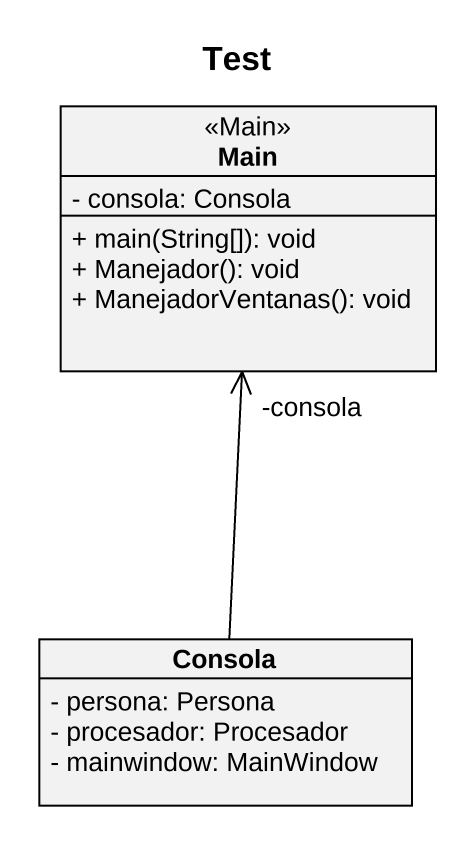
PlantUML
@startuml
title Test
hide circle
hide empty members
skinparam classAttributeIconSize 0
class Main <<Main>> {
  - consola: Consola
  + main(String[]): void
  + Manejador(): void
  + ManejadorVentanas(): void
}
class Consola {
  - persona: Persona
  - procesador: Procesador
  - mainwindow: MainWindow
}
Consola -up-> "-consola" Main
@enduml
